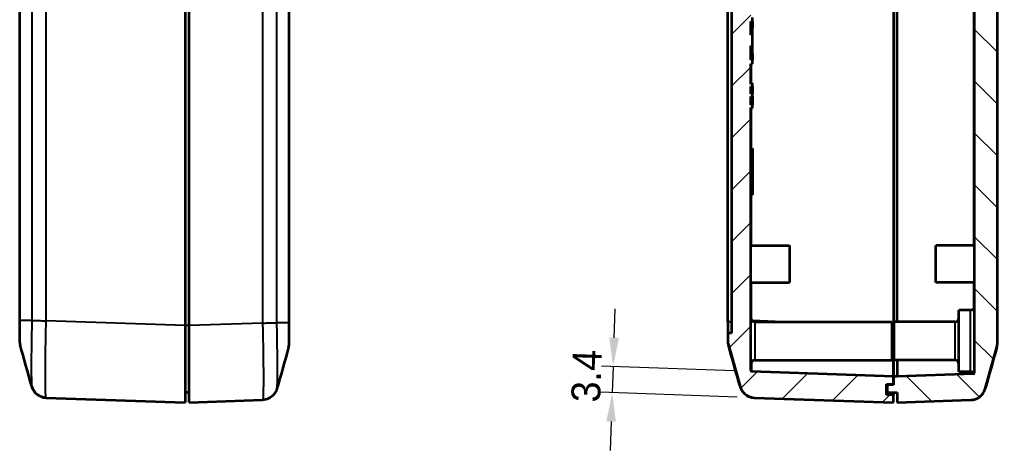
# Model space of a CAD drawing. Header units: millimetres. Extents: x 0 to 3058, y 0 to 562.
# Drawn here: x 878.7 to 1005.6, y 170.4 to 226.4 of the extents above; entities that cross this region are included whole.
import ezdxf

# ---------------------------------------------------------------- set-up
doc = ezdxf.new("R2010")
doc.units = ezdxf.units.MM
doc.header["$LTSCALE"] = 1.5
doc.layers.get('Defpoints').update_dxf_attribs({"lineweight": 25})
for name, color, linetype, lineweight in [('Dimension (ISO)', 7, 'Continuous', 18), ('Hatch (ISO)', 1, 'Continuous', 18), ('Visible (ISO)', 7, 'Continuous', 35), ('Visible Narrow (ISO)', 7, 'Continuous', 25)]:
    doc.layers.add(name, color=color, linetype=linetype, lineweight=lineweight)
doc.styles.add('Note Text (TK)', font='')
doc.styles.get('Note Text (TK)').set_extended_font_data('MS PGothic')
doc.dimstyles.new('Default - Method 1b (TK)', dxfattribs={"dimscale": 1.5, "dimtxt": 2.5, "dimasz": 2.5, "dimexe": 1, "dimexo": 1.5, "dimgap": 1, "dimtad": 1, "dimtoh": 1, "dimrnd": 1e-08, "dimdsep": 46, "dimtxsty": 'Note Text (TK)', "dimcen": 0.09, "dimdle": 5, "dimclrd": 100, "dimclre": 100, "dimclrt": 7, "dimadec": 1, "dimazin": 1, "dimtfac": 1, "dimtmove": 0, "dimatfit": 3, "dimfxl": 1, "dimtolj": 1, "dimlwd": -1, "dimlwe": -1, "dimarcsym": 0})

# ---------------------------------------------------------------- blocks, each defined once
blk = doc.blocks.new('*D38')
at = {"layer": 'Defpoints', "color": 0}
for p in [(973.73, 180.7), (955.62, 177.93), (974.09, 177.29)]:
    blk.add_point(p, dxfattribs=at)
at = {"layer": 'Dimension (ISO)', "color": 100}
for p, q in [((955.87, 185.08), (956, 188.83)), ((971.48, 180.78), (954.24, 181.39)), ((955.74, 181.33), (955.62, 177.93)), ((971.84, 177.37), (954.12, 177.99)), ((955.49, 174.19), (955.36, 170.44))]:
    blk.add_line(p, q, dxfattribs=at)
for points in [[(955.25, 185.1), (956.5, 185.06), (955.74, 181.33)], [(954.87, 174.21), (956.11, 174.17), (955.62, 177.93)]]:
    blk.add_solid(points, dxfattribs=at)
at = {"layer": 'Dimension (ISO)', "color": 7, "insert": (952.2, 176.7), "char_height": 3.75, "attachment_point": 4, "rotation": 88, "style": 'Note Text (TK)'}
blk.add_mtext('\\A1;3.4', dxfattribs=at)

msp = doc.modelspace()

# ---------------------------------------------------------------- hatches: boundary and pattern name
at = {"layer": 'Hatch (ISO)'}
h = msp.add_hatch(dxfattribs=at)
h.set_pattern_fill('ANSI31', color=256, scale=38.1, style=0)
h.set_pattern_definition([(45, (579.75, -12), (-3.367596, 3.367596), [])])
edge = h.paths.add_edge_path()
edge.add_line((971.1323, 302.6597), (971.1323, 185.6597))
edge.add_line((971.1323, 185.6597), (970.6323, 185.6597))
edge.add_line((970.6323, 185.6597), (970.6323, 184.6878))
edge.add_spline(control_points=[(970.6323, 184.6878), (970.6323, 184.5959), (970.6386, 184.5042), (970.6638, 184.3222), (970.6827, 184.2321), (970.7077, 184.1437)], knot_values=[-0.05512783, -0.05512783, -0.05512783, -0.05512783, -0.02756391, -0.02756391, 0, 0, 0, 0], degree=3, periodic=0)
edge.add_line((970.7077, 184.1437), (972.2342, 178.7445))
edge.add_spline(control_points=[(972.2342, 178.7445), (972.2779, 178.5899), (972.3401, 178.441), (972.4987, 178.1615), (972.5946, 178.0319), (972.8839, 177.7257), (973.098, 177.5732), (973.5727, 177.3588), (973.8287, 177.2989), (974.0889, 177.2898)], knot_values=[-0.25267851, -0.25267851, -0.25267851, -0.25267851, -0.20446815, -0.20446815, -0.15625779, -0.15625779, -0.07812889, -0.07812889, 0, 0, 0, 0], degree=3, periodic=0)
edge.add_line((974.0889, 177.2898), (992.1323, 176.6597))
edge.add_line((992.1323, 176.6597), (992.1323, 177.6597))
edge.add_line((992.1323, 177.6597), (991.2323, 177.6597))
edge.add_line((991.2323, 177.6597), (991.2323, 179.0597))
edge.add_line((991.2323, 179.0597), (992.1323, 179.0597))
edge.add_line((992.1323, 179.0597), (992.1323, 180.0618))
edge.add_line((992.1323, 180.0618), (973.7288, 180.7045))
edge.add_ellipse((973.7323, 180.8044), major_axis=(-0.0035, -0.0999), ratio=1, start_angle=272, end_angle=360, ccw=False)
edge.add_line((973.6323, 180.8044), (973.6323, 214.9849))
edge.add_line((973.6323, 214.9849), (973.8323, 214.9849))
edge.add_line((973.8323, 214.9849), (973.8323, 215.3238))
edge.add_line((973.8323, 215.3238), (973.6323, 215.3238))
edge.add_line((973.6323, 215.3238), (973.6323, 216.4118))
edge.add_line((973.6323, 216.4118), (973.8323, 216.4118))
edge.add_line((973.8323, 216.4118), (973.8323, 216.7507))
edge.add_line((973.8323, 216.7507), (973.6323, 216.7507))
edge.add_line((973.6323, 216.7507), (973.6323, 217.696))
edge.add_line((973.6323, 217.696), (973.8323, 217.696))
edge.add_line((973.8323, 217.696), (973.8323, 218.0349))
edge.add_line((973.8323, 218.0349), (973.6323, 218.0349))
edge.add_line((973.6323, 218.0349), (973.6323, 220.6597))
edge.add_line((973.6323, 220.6597), (973.8323, 220.6597))
edge.add_line((973.8323, 220.6597), (973.8323, 221.1597))
edge.add_line((973.8323, 221.1597), (973.6323, 221.1597))
edge.add_line((973.6323, 221.1597), (973.6323, 223.0132))
edge.add_line((973.6323, 223.0132), (973.8323, 223.0132))
edge.add_line((973.8323, 223.0132), (973.8323, 224.4244))
edge.add_line((973.8323, 224.4244), (973.6323, 224.4244))
edge.add_line((973.6323, 224.4244), (973.6323, 226.1597))
edge.add_line((973.6323, 226.1597), (973.8323, 226.1597))
edge.add_line((973.8323, 226.1597), (973.8323, 226.6597))
edge.add_line((973.8323, 226.6597), (973.6323, 226.6597))
edge.add_line((973.6323, 226.6597), (973.6323, 306.1142))
edge.add_ellipse((973.7323, 306.1142), major_axis=(-0.1, 0), ratio=1, start_angle=272, end_angle=360, ccw=False)
edge.add_line((973.7288, 306.2142), (974.6323, 306.2457))
edge.add_line((974.6323, 306.2457), (974.6323, 308.0597))
edge.add_line((974.6323, 308.0597), (973.5823, 308.0597))
edge.add_line((973.5823, 308.0597), (973.5823, 309.6597))
edge.add_line((973.5823, 309.6597), (974.6323, 309.6597))
edge.add_line((974.6323, 309.6597), (974.6323, 311.0486))
edge.add_line((974.6323, 311.0486), (974.0889, 311.0297))
edge.add_spline(control_points=[(974.0889, 311.0297), (973.9283, 311.024), (973.769, 310.9991), (973.4597, 310.9116), (973.3109, 310.8494), (972.9447, 310.6415), (972.7455, 310.4699), (972.4241, 310.06), (972.305, 309.8256), (972.2342, 309.575)], knot_values=[-0.25267851, -0.25267851, -0.25267851, -0.25267851, -0.20446815, -0.20446815, -0.15625779, -0.15625779, -0.07812889, -0.07812889, 0, 0, 0, 0], degree=3, periodic=0)
edge.add_line((972.2342, 309.575), (970.7077, 304.1758))
edge.add_spline(control_points=[(970.7077, 304.1758), (970.6827, 304.0874), (970.6638, 303.9973), (970.6386, 303.8153), (970.6323, 303.7235), (970.6323, 303.6317)], knot_values=[-0.05512783, -0.05512783, -0.05512783, -0.05512783, -0.02756391, -0.02756391, 0, 0, 0, 0], degree=3, periodic=0)
edge.add_line((970.6323, 303.6317), (970.6323, 302.6597))
edge.add_line((970.6323, 302.6597), (971.1323, 302.6597))
h = msp.add_hatch(dxfattribs=at)
h.set_pattern_fill('ANSI31', color=256, scale=38.1, angle=90.00021, style=0)
h.set_pattern_definition([(135.0002, (579.75, -12), (-3.367584, -3.36761), [])])
edge = h.paths.add_edge_path()
edge.add_spline(control_points=[(1002.1756, 176.993), (1002.3362, 176.9986), (1002.4955, 177.0236), (1002.8048, 177.111), (1002.9536, 177.1733), (1003.3198, 177.3812), (1003.519, 177.5528), (1003.8404, 177.9627), (1003.9595, 178.1971), (1004.0303, 178.4477)], knot_values=[-0.25267851, -0.25267851, -0.25267851, -0.25267851, -0.20446815, -0.20446815, -0.15625779, -0.15625779, -0.07812889, -0.07812889, 0, 0, 0, 0], degree=3, periodic=0)
edge.add_line((1004.0303, 178.4477), (1005.5568, 183.8469))
edge.add_spline(control_points=[(1005.5568, 183.8469), (1005.5818, 183.9353), (1005.6007, 184.0253), (1005.6259, 184.2073), (1005.6323, 184.2991), (1005.6323, 184.391)], knot_values=[-0.05512783, -0.05512783, -0.05512783, -0.05512783, -0.02756391, -0.02756391, 0, 0, 0, 0], degree=3, periodic=0)
edge.add_line((1005.6323, 184.391), (1005.6323, 271.6597))
edge.add_line((1005.6323, 271.6597), (1005.3323, 271.6597))
edge.add_line((1005.3323, 271.6597), (1005.3323, 291.6597))
edge.add_line((1005.3323, 291.6597), (1005.6323, 291.6597))
edge.add_line((1005.6323, 291.6597), (1005.6323, 303.9285))
edge.add_spline(control_points=[(1005.6323, 303.9285), (1005.6323, 304.0204), (1005.6259, 304.1121), (1005.6007, 304.2942), (1005.5818, 304.3842), (1005.5568, 304.4726)], knot_values=[-0.05512783, -0.05512783, -0.05512783, -0.05512783, -0.02756391, -0.02756391, 0, 0, 0, 0], degree=3, periodic=0)
edge.add_line((1005.5568, 304.4726), (1004.0303, 309.8718))
edge.add_spline(control_points=[(1004.0303, 309.8718), (1003.9866, 310.0265), (1003.9244, 310.1753), (1003.7658, 310.4548), (1003.6699, 310.5845), (1003.3807, 310.8906), (1003.1665, 311.0431), (1002.6919, 311.2576), (1002.4359, 311.3174), (1002.1756, 311.3265)], knot_values=[-0.25267851, -0.25267851, -0.25267851, -0.25267851, -0.20446815, -0.20446815, -0.15625779, -0.15625779, -0.07812889, -0.07812889, 0, 0, 0, 0], degree=3, periodic=0)
edge.add_line((1002.1756, 311.3265), (1002.1323, 311.328))
edge.add_line((1002.1323, 311.328), (1002.1323, 309.6597))
edge.add_line((1002.1323, 309.6597), (1003.2323, 309.6597))
edge.add_line((1003.2323, 309.6597), (1003.2323, 308.0597))
edge.add_line((1003.2323, 308.0597), (1002.1323, 308.0597))
edge.add_line((1002.1323, 308.0597), (1002.1323, 306.5251))
edge.add_line((1002.1323, 306.5251), (1002.5357, 306.511))
edge.add_ellipse((1002.5323, 306.411), major_axis=(0.0035, 0.0999), ratio=1, start_angle=272, end_angle=360, ccw=False)
edge.add_line((1002.6323, 306.411), (1002.6323, 180.5076))
edge.add_ellipse((1002.5323, 180.5076), major_axis=(0.1, 0), ratio=1, start_angle=272, end_angle=360, ccw=False)
edge.add_line((1002.5357, 180.4077), (992.6323, 180.0618))
edge.add_line((992.6323, 180.0618), (992.1323, 180.0618))
edge.add_line((992.1323, 180.0618), (992.1323, 179.0597))
edge.add_line((992.1323, 179.0597), (992.1323, 178.9597))
edge.add_line((992.1323, 178.9597), (991.3323, 178.9597))
edge.add_line((991.3323, 178.9597), (991.3323, 177.9597))
edge.add_line((991.3323, 177.9597), (992.6323, 177.9597))
edge.add_line((992.6323, 177.9597), (992.6323, 176.6597))
edge.add_line((992.6323, 176.6597), (1002.1756, 176.993))

# ---------------------------------------------------------------- linework, layer by layer
at = {"layer": 'Visible (ISO)'}
for p, q in [((1002.6323, 306.411), (1002.6323, 180.5076)), ((971.1323, 302.6597), (971.1323, 185.6597)), ((878.7011, 300.9877), (878.7011, 187.3317)), ((900.2011, 301.6658), (900.2011, 186.6536)), ((900.7011, 186.6536), (900.7011, 301.6658)), ((970.6323, 187.1597), (970.6323, 301.1597)), ((992.1323, 299.3597), (992.1323, 186.6578)), ((992.1323, 299.3597), (992.1323, 186.6578)), ((913.7011, 187.0349), (913.7011, 297.9731)), ((992.6323, 187.1597), (992.6323, 298.1597)), ((1005.6323, 184.391), (1005.6323, 271.6597)), ((973.6323, 224.4244), (973.6323, 226.1597)), ((973.6323, 226.1597), (973.8323, 226.1597)), ((973.8323, 226.1597), (973.8323, 226.6597)), ((973.8323, 226.1597), (973.8323, 225.3483)), ((973.6323, 225.3483), (973.8323, 225.3483)), ((973.8323, 224.4244), (973.8323, 225.3483)), ((973.8323, 224.4244), (973.6323, 224.4244)), ((973.8323, 223.0132), (973.8323, 224.4244)), ((973.6323, 221.1597), (973.6323, 223.0132)), ((973.6323, 223.0132), (973.8323, 223.0132)), ((973.8323, 222.0097), (973.8323, 223.0132)), ((973.6323, 222.0097), (973.8323, 222.0097)), ((973.6323, 221.9711), (973.8323, 221.9711)), ((973.8323, 221.1597), (973.6323, 221.1597)), ((973.8323, 221.9711), (973.8323, 222.0097)), ((973.8323, 221.9711), (973.8323, 221.1597)), ((973.8323, 220.6597), (973.8323, 221.1597)), ((973.6323, 218.0349), (973.6323, 220.6597)), ((973.6323, 220.6597), (973.8323, 220.6597)), ((973.6323, 218.1597), (973.8323, 218.1597)), ((973.6323, 218.0706), (973.8323, 218.0706)), ((973.8323, 218.0349), (973.6323, 218.0349)), ((973.6323, 216.7507), (973.6323, 217.696)), ((973.6323, 217.696), (973.8323, 217.696)), ((973.8323, 218.0706), (973.8323, 218.1597)), ((973.8323, 218.0349), (973.8323, 218.0706)), ((973.8323, 217.696), (973.8323, 218.0349)), ((973.8323, 217.696), (973.8323, 217.589)), ((973.8323, 217.589), (973.8323, 217.2501)), ((973.8323, 217.2501), (973.8323, 216.8755)), ((973.8323, 216.7507), (973.6323, 216.7507)), ((973.6323, 215.3238), (973.6323, 216.4118)), ((973.6323, 216.4118), (973.8323, 216.4118)), ((973.8323, 216.8755), (973.8323, 216.7507)), ((973.8323, 216.4118), (973.8323, 216.7507)), ((973.8323, 216.4118), (973.8323, 216.2513)), ((973.8323, 216.2513), (973.8323, 215.8589)), ((973.8323, 215.8589), (973.8323, 215.4665)), ((973.8323, 215.3238), (973.6323, 215.3238)), ((973.6323, 180.8044), (973.6323, 214.9849)), ((973.6323, 214.9849), (973.8323, 214.9849)), ((973.6323, 214.9492), (973.8323, 214.9492)), ((973.6323, 214.8779), (973.8323, 214.8779)), ((973.8323, 215.4665), (973.8323, 215.3238)), ((973.8323, 214.9849), (973.8323, 215.3238)), ((973.8323, 214.9492), (973.8323, 214.9849)), ((973.8323, 214.8779), (973.8323, 214.9492)), ((973.6323, 209.6597), (973.8323, 209.6597)), ((973.8323, 209.6597), (973.8323, 203.6597)), ((973.6323, 203.6597), (973.8323, 203.6597)), ((973.6323, 197.0597), (978.6323, 197.0597)), ((978.6323, 197.0597), (978.6323, 192.2597)), ((997.6323, 192.2597), (997.6323, 197.0597)), ((1002.6323, 197.0597), (997.6323, 197.0597)), ((973.6323, 192.2597), (978.6323, 192.2597)), ((1002.6323, 192.2597), (997.6323, 192.2597)), ((1000.6323, 180.6597), (1000.6323, 188.6597)), ((1002.1323, 188.6597), (1000.6323, 188.6597)), ((878.7011, 187.3317), (878.7011, 184.6877)), ((900.2011, 186.6536), (900.2011, 176.6597)), ((900.7011, 176.6597), (900.7011, 186.6536)), ((913.7011, 184.3908), (913.7011, 187.0349)), ((970.6323, 187.1597), (970.6323, 185.6597)), ((974.1323, 187.1597), (991.9323, 187.1597)), ((991.9323, 187.1597), (991.9323, 182.1597)), ((992.1323, 185.9597), (992.1323, 186.6578)), ((992.1323, 186.6578), (992.1323, 185.9597)), ((992.2323, 182.1597), (992.2323, 187.1597)), ((1000.1323, 187.1597), (992.2323, 187.1597)), ((971.1323, 185.6597), (970.6323, 185.6597)), ((970.6323, 185.6597), (970.6323, 184.6878)), ((992.2323, 185.9597), (991.9323, 185.9597)), ((878.7011, 184.6877), (878.7011, 184.6878)), ((970.7077, 184.1437), (972.2342, 178.7445)), ((992.2323, 183.3597), (991.9323, 183.3597)), ((992.1323, 180.0618), (992.1323, 183.3597)), ((992.1323, 183.3597), (992.1323, 180.0618)), ((1004.0303, 178.4477), (1005.5568, 183.8469)), ((974.1323, 182.1597), (991.9323, 182.1597)), ((1000.1323, 182.1597), (992.2323, 182.1597)), ((992.6323, 182.1597), (992.6323, 180.0618)), ((992.1323, 180.0618), (973.7288, 180.7045)), ((1002.5357, 180.4077), (992.6323, 180.0618)), ((1002.1323, 180.6597), (1000.6323, 180.6597)), ((991.2323, 177.6597), (991.2323, 179.0597)), ((991.2323, 179.0597), (992.1323, 179.0597)), ((991.3323, 179.0597), (991.3323, 178.9597)), ((992.1323, 179.0597), (992.1323, 180.0618)), ((992.6323, 180.0618), (992.1323, 180.0618)), ((992.1323, 180.0618), (992.1323, 178.9597)), ((900.7011, 177.9597), (900.2011, 177.9597)), ((992.1323, 178.9597), (991.3323, 178.9597)), ((991.3323, 178.9597), (991.3323, 177.9597)), ((991.3323, 177.9597), (992.6323, 177.9597)), ((992.1323, 177.9597), (992.1323, 177.6597)), ((992.6323, 177.9597), (992.6323, 176.6597)), ((882.1571, 177.2899), (900.2011, 176.6597)), ((900.7011, 176.6597), (910.2445, 176.993)), ((974.0889, 177.2898), (992.1323, 176.6597)), ((992.1323, 177.6597), (991.2323, 177.6597)), ((992.1323, 176.6597), (992.1323, 177.6597)), ((992.6323, 176.6597), (1002.1756, 176.993))]:
    msp.add_line(p, q, dxfattribs=at)
for centre, radius, start, end in [((1002.1323, 189.1597), 0.5, 270, 0), ((882.2011, 187.6597), 0.5, 227.739636, 227.741855), ((974.1323, 187.6597), 0.5, 180, 270), ((1000.1323, 187.6597), 0.5, 270, 0), ((880.7011, 184.6877), 2, 180, 195.76907), ((911.7011, 184.3908), 2, 344.23093, 0), ((972.6323, 184.6877), 2, 180, 195.76907), ((1003.6323, 184.3908), 2, 344.23093, 0), ((974.1323, 181.6597), 0.5, 90, 180), ((1000.1323, 181.6597), 0.5, 0, 90), ((973.7323, 180.8044), 0.1, 180, 268), ((1002.1323, 180.1597), 0.5, 30.382478, 90), ((1002.5323, 180.5076), 0.1, 272, 0)]:
    msp.add_arc(centre, radius, start, end, dxfattribs=at)
for points in [[(880.2886, 178.7699), (879.785, 180.5619), (879.2818, 182.3545), (878.7764, 184.1441)], [(972.2197, 178.7699), (971.7161, 180.5619), (971.2129, 182.3545), (970.7075, 184.1441)], [(913.6259, 183.8473), (913.1205, 182.0576), (912.6173, 180.2651), (912.1137, 178.473)], [(1005.557, 183.8473), (1005.0516, 182.0576), (1004.5484, 180.2651), (1004.0448, 178.473)], [(882.1571, 177.2899), (881.99, 177.2957), (881.8237, 177.3228), (881.6632, 177.3699)]]:
    msp.add_open_spline(points, degree=3, dxfattribs=at)
for points, knots in [([(970.6323, 184.6878), (970.6323, 184.5959), (970.6386, 184.5042), (970.6638, 184.3222), (970.6827, 184.2321), (970.7077, 184.1437)], [-0.0551278262, -0.0551278262, -0.0551278262, -0.0551278262, -0.0275639131, -0.0275639131, 0, 0, 0, 0]), ([(1005.5568, 183.8469), (1005.5818, 183.9353), (1005.6007, 184.0253), (1005.6259, 184.2073), (1005.6323, 184.2991), (1005.6323, 184.391)], [-0.0551278262, -0.0551278262, -0.0551278262, -0.0551278262, -0.0275639131, -0.0275639131, 0, 0, 0, 0]), ([(882.1571, 177.2899), (881.9426, 177.2973), (881.7318, 177.3412), (881.348, 177.479), (881.1818, 177.5751), (880.8787, 177.7947), (880.7638, 177.9163), (880.5599, 178.164), (880.4953, 178.2771), (880.3994, 178.4604), (880.3701, 178.5316), (880.3246, 178.6513), (880.3091, 178.6997), (880.2938, 178.7514), (880.2911, 178.7608), (880.2886, 178.7699)], [0.000707979, 0.000707979, 0.000707979, 0.000707979, 0.0065518115, 0.0065518115, 0.0130355539, 0.0130355539, 0.0215549753, 0.0215549753, 0.033353868, 0.033353868, 0.0451527607, 0.0451527607, 0.0569516534, 0.0569516534, 0.0597024425, 0.0597024425, 0.0597024425, 0.0597024425]), ([(880.2886, 178.7699), (880.2995, 178.7309), (880.3131, 178.6863), (880.3521, 178.5769), (880.3771, 178.5123), (880.4564, 178.3473), (880.5093, 178.2464), (880.6986, 177.986), (880.8349, 177.8195), (881.2581, 177.5256), (881.4956, 177.404), (881.9015, 177.3114), (882.0288, 177.2943), (882.1571, 177.2899)], [1.1902857013, 1.1902857013, 1.1902857013, 1.1902857013, 1.2020830599, 1.2020830599, 1.2138804185, 1.2138804185, 1.225677777, 1.225677777, 1.2374751356, 1.2374751356, 1.2457794498, 1.2457794498, 1.2492724942, 1.2492724942, 1.2492724942, 1.2492724942]), ([(912.1137, 178.473), (912.1027, 178.4341), (912.0892, 178.3894), (912.0502, 178.28), (912.0252, 178.2154), (911.9458, 178.0504), (911.8929, 177.9496), (911.7036, 177.6892), (911.5673, 177.5227), (911.1441, 177.2287), (910.9066, 177.1072), (910.5008, 177.0146), (910.3734, 176.9975), (910.2451, 176.993)], [1.1902868996, 1.1902868996, 1.1902868996, 1.1902868996, 1.2020843666, 1.2020843666, 1.2138818336, 1.2138818336, 1.2256793007, 1.2256793007, 1.2374767677, 1.2374767677, 1.2457809206, 1.2457809206, 1.2492742348, 1.2492742348, 1.2492742348, 1.2492742348]), ([(972.2197, 178.7699), (972.2307, 178.7309), (972.2442, 178.6863), (972.2832, 178.5769), (972.3082, 178.5123), (972.3876, 178.3473), (972.4405, 178.2464), (972.6298, 177.986), (972.7661, 177.8195), (973.1892, 177.5256), (973.4267, 177.404), (973.8326, 177.3114), (973.96, 177.2943), (974.0882, 177.2899)], [1.1902857013, 1.1902857013, 1.1902857013, 1.1902857013, 1.2020830599, 1.2020830599, 1.2138804185, 1.2138804185, 1.225677777, 1.225677777, 1.2374751356, 1.2374751356, 1.2457794498, 1.2457794498, 1.2492724942, 1.2492724942, 1.2492724942, 1.2492724942]), ([(972.2342, 178.7445), (972.2779, 178.5899), (972.3401, 178.441), (972.4987, 178.1615), (972.5946, 178.0319), (972.8839, 177.7257), (973.098, 177.5732), (973.5727, 177.3588), (973.8287, 177.2989), (974.0889, 177.2898)], [-0.252678506, -0.252678506, -0.252678506, -0.252678506, -0.204468148, -0.204468148, -0.156257789, -0.156257789, -0.078128895, -0.078128895, 0, 0, 0, 0]), ([(1002.1756, 176.993), (1002.3362, 176.9986), (1002.4955, 177.0236), (1002.8048, 177.111), (1002.9536, 177.1733), (1003.3198, 177.3812), (1003.519, 177.5528), (1003.8404, 177.9627), (1003.9595, 178.1971), (1004.0303, 178.4477)], [-0.252678506, -0.252678506, -0.252678506, -0.252678506, -0.204468148, -0.204468148, -0.156257789, -0.156257789, -0.078128895, -0.078128895, 0, 0, 0, 0]), ([(1002.1763, 176.993), (1002.3908, 177.0005), (1002.6017, 177.0444), (1002.9854, 177.1822), (1003.1516, 177.2783), (1003.4547, 177.4979), (1003.5696, 177.6195), (1003.7735, 177.8672), (1003.8381, 177.9803), (1003.934, 178.1636), (1003.9633, 178.2348), (1004.0088, 178.3545), (1004.0243, 178.4029), (1004.0395, 178.4546), (1004.0422, 178.464), (1004.0448, 178.473)], [0.0007084968, 0.0007084968, 0.0007084968, 0.0007084968, 0.0065523334, 0.0065523334, 0.0130361841, 0.0130361841, 0.0215558627, 0.0215558627, 0.03335465, 0.03335465, 0.0451534373, 0.0451534373, 0.0569522245, 0.0569522245, 0.0597024332, 0.0597024332, 0.0597024332, 0.0597024332])]:
    msp.add_open_spline(points, degree=3, knots=knots, dxfattribs=at)
at = {"layer": 'Visible Narrow (ISO)'}
for p, q in [((878.7766, 187.3346), (878.7766, 300.9848)), ((880.303, 300.9848), (880.303, 187.3346)), ((882.1578, 187.2837), (882.1578, 301.0357)), ((910.2445, 301.3325), (910.2445, 186.9869)), ((912.0992, 187.0378), (912.0992, 301.2817)), ((913.6257, 298.085), (913.6257, 187.0378)), ((1002.5357, 229.2597), (1002.5357, 197.0597)), ((973.7288, 218.1597), (973.7288, 220.6597)), ((973.6323, 217.589), (973.8323, 217.589)), ((973.6323, 217.2501), (973.8323, 217.2501)), ((973.6323, 216.8755), (973.8323, 216.8755)), ((973.6323, 216.2513), (973.8323, 216.2513)), ((973.6323, 215.8589), (973.8323, 215.8589)), ((973.6323, 215.4665), (973.8323, 215.4665)), ((973.7288, 209.6597), (973.7288, 214.8779)), ((973.7288, 197.0597), (973.7288, 203.6597)), ((973.7288, 187.3645), (973.7288, 192.2597)), ((1002.5357, 192.2597), (1002.5357, 188.8645)), ((1002.1323, 180.6597), (1002.1323, 188.6597)), ((878.7766, 187.3346), (878.7766, 187.3346)), ((880.303, 187.3346), (878.7766, 187.3346)), ((900.2011, 186.6536), (882.1578, 187.2837)), ((900.7011, 186.6536), (900.2011, 186.6536)), ((910.2451, 186.9869), (900.7011, 186.6536)), ((912.0992, 187.0378), (913.6257, 187.0378)), ((971.1323, 187.1597), (970.6323, 187.1597)), ((977.7583, 187.1597), (973.7866, 187.2984)), ((974.1323, 187.1597), (974.1323, 182.1597)), ((992.1323, 186.6578), (991.9323, 186.6648)), ((992.2323, 186.6578), (992.1323, 186.6578)), ((1000.1323, 182.1597), (1000.1323, 187.1597))]:
    msp.add_line(p, q, dxfattribs=at)
for centre, major_axis, start_param, end_param in [((973.7323, 187.3084), (0.0035, 6.6039), 2.51652157, 3.14157506), ((1002.5323, 187.0116), (0.0035, -6.6039), 0.00001815, 0.11918147)]:
    msp.add_ellipse(centre, major_axis=major_axis, ratio=0.00052783, start_param=start_param, end_param=end_param, dxfattribs=at)
for points, knots in [([(878.7766, 187.3346), (878.7516, 187.3342), (878.7327, 187.3337), (878.7076, 187.3328), (878.7012, 187.3323), (878.7011, 187.3317), (878.7011, 187.3317), (878.7011, 187.3317)], [-0.0548724523, -0.0548724523, -0.0548724523, -0.0548724523, -0.0273082995, -0.0273082995, 0, 0, 0.0002558258, 0.0002558258, 0.0002558258, 0.0002558258]), ([(878.7764, 184.1441), (878.7749, 184.1496), (878.7735, 184.1934), (878.7715, 184.3492), (878.7708, 184.4553), (878.77, 184.6757), (878.7697, 184.7719), (878.7696, 184.9438), (878.7695, 185.0136), (878.7695, 185.2326), (878.7697, 185.3942), (878.7705, 185.8444), (878.7713, 186.1475), (878.7736, 186.7497), (878.775, 187.0432), (878.7766, 187.3346)], [-0.410855067, -0.410855067, -0.410855067, -0.410855067, -0.340125406, -0.340125406, -0.273961194, -0.273961194, -0.232608561, -0.232608561, -0.206763165, -0.206763165, -0.155072374, -0.155072374, -0.072367108, -0.072367108, 0, 0, 0, 0]), ([(880.303, 187.3346), (880.2845, 186.5414), (880.2684, 185.7385), (880.2441, 184.278), (880.2353, 183.6176), (880.2255, 182.6073), (880.2229, 182.2359), (880.2206, 181.671), (880.2201, 181.4631), (880.2201, 180.8709), (880.2219, 180.5112), (880.2313, 179.6963), (880.2416, 179.3172), (880.2654, 178.915), (880.2763, 178.8141), (880.2886, 178.7701)], [-1.24925836, -1.24925836, -1.24925836, -1.24925836, -1.027515, -1.027515, -0.82763367, -0.82763367, -0.70270783, -0.70270783, -0.62462918, -0.62462918, -0.46847189, -0.46847189, -0.21862021, -0.21862021, -0.05970244, -0.05970244, -0.05970244, -0.05970244]), ([(880.303, 187.3346), (880.3602, 187.3304), (880.4494, 187.3262), (880.5664, 187.3219), (880.6834, 187.3177), (880.8281, 187.3134), (880.9933, 187.3092), (881.1586, 187.3049), (881.3445, 187.3007), (881.5418, 187.2965), (881.7391, 187.2922), (881.9479, 187.288), (882.1578, 187.2837)], [0, 0, 0, 0, 0.25000324, 0.25000324, 0.25000324, 0.50000648, 0.50000648, 0.50000648, 0.75000972, 0.75000972, 0.75000972, 1.00001296, 1.00001296, 1.00001296, 1.00001296]), ([(882.1571, 177.2899), (882.1343, 177.2907), (882.1144, 177.4173), (882.0802, 177.951), (882.0672, 178.3917), (882.0553, 179.3406), (882.0531, 179.7598), (882.0531, 180.4499), (882.0536, 180.6923), (882.0566, 181.3507), (882.0599, 181.7838), (882.0722, 182.9615), (882.0833, 183.7314), (882.1138, 185.4307), (882.134, 186.363), (882.1571, 187.2838)], [0.0007085, 0.0007085, 0.0007085, 0.0007085, 0.21862021, 0.21862021, 0.46847189, 0.46847189, 0.62462918, 0.62462918, 0.70270783, 0.70270783, 0.82763367, 0.82763367, 1.027515, 1.027515, 1.24854987, 1.24854987, 1.24854987, 1.24854987]), ([(910.2451, 186.9869), (910.4548, 186.9912), (910.6633, 186.9954), (910.8604, 186.9996), (911.0578, 187.0039), (911.2436, 187.0081), (911.4089, 187.0124), (911.5742, 187.0166), (911.7189, 187.0208), (911.8358, 187.0251), (911.9528, 187.0293), (912.0421, 187.0336), (912.0992, 187.0378)], [0.000264238, 0.000264238, 0.000264238, 0.000264238, 0.25000324, 0.25000324, 0.25000324, 0.50000648, 0.50000648, 0.50000648, 0.75000972, 0.75000972, 0.75000972, 1.000012959, 1.000012959, 1.000012959, 1.000012959]), ([(910.2451, 186.9869), (910.268, 186.0787), (910.2878, 185.1657), (910.322, 183.2718), (910.335, 182.3154), (910.3469, 180.8954), (910.3492, 180.384), (910.3492, 179.6905), (910.3486, 179.4721), (910.3457, 178.933), (910.3424, 178.6311), (910.3301, 177.94), (910.3189, 177.6095), (910.2885, 177.1245), (910.2683, 176.9938), (910.2451, 176.993)], [0.00070849, 0.00070849, 0.00070849, 0.00070849, 0.21874688, 0.21874688, 0.46874332, 0.46874332, 0.62499109, 0.62499109, 0.70311498, 0.70311498, 0.8281132, 0.8281132, 1.02811035, 1.02811035, 1.24927372, 1.24927372, 1.24927372, 1.24927372]), ([(912.1137, 178.4733), (912.1262, 178.5182), (912.1373, 178.6222), (912.1581, 178.9819), (912.167, 179.2662), (912.1767, 179.86), (912.1793, 180.1192), (912.1817, 180.5819), (912.1821, 180.7694), (912.1821, 181.3644), (912.1803, 181.8031), (912.1709, 183.0212), (912.1606, 183.8415), (912.1333, 185.469), (912.1175, 186.2553), (912.0993, 187.0378)], [-1.1902869, -1.1902869, -1.1902869, -1.1902869, -1.02811035, -1.02811035, -0.8281132, -0.8281132, -0.70311498, -0.70311498, -0.62499109, -0.62499109, -0.46874332, -0.46874332, -0.21874688, -0.21874688, 0, 0, 0, 0]), ([(913.6257, 187.0378), (913.6507, 187.0374), (913.6696, 187.0369), (913.6885, 187.0362), (913.6932, 187.0359), (913.698, 187.0355), (913.6991, 187.0354), (913.7003, 187.0352), (913.7006, 187.0352), (913.701, 187.035), (913.7011, 187.035), (913.7011, 187.0349), (913.7011, 187.0349), (913.7011, 187.0349)], [0, 0, 0, 0, 0.0275641609, 0.0275641609, 0.0413424447, 0.0413424447, 0.048231986, 0.048231986, 0.0516779778, 0.0516779778, 0.0548634479, 0.0548634479, 0.0551192738, 0.0551192738, 0.0551192738, 0.0551192738]), ([(913.6257, 187.0378), (913.6273, 186.7421), (913.6287, 186.4463), (913.6307, 185.9043), (913.6315, 185.6594), (913.6323, 185.2868), (913.6325, 185.1494), (913.6327, 184.9401), (913.6327, 184.8629), (913.6327, 184.6429), (913.6326, 184.5109), (913.6318, 184.2083), (913.6309, 184.0662), (913.6287, 183.8955), (913.6274, 183.8527), (913.6259, 183.8473)], [-0.413731778, -0.413731778, -0.413731778, -0.413731778, -0.340294387, -0.340294387, -0.274097303, -0.274097303, -0.232724125, -0.232724125, -0.206865889, -0.206865889, -0.155149417, -0.155149417, -0.072403061, -0.072403061, -0.00267015, -0.00267015, -0.00267015, -0.00267015])]:
    msp.add_open_spline(points, degree=3, knots=knots, dxfattribs=at)
msp.add_open_spline([(1005.5568, 183.8469), (1005.5569, 183.847), (1005.5569, 183.8471), (1005.557, 183.8473)], degree=3, dxfattribs=at)

# ---------------------------------------------------------------- dimensions: what is measured, and where the dimension line sits
at = {"layer": 'Dimension (ISO)', "color": 100}
dim = msp.add_linear_dim(base=(955.6211, 177.9347), p1=(973.7288, 180.7045), p2=(974.0889, 177.2898), angle=88, dimstyle='Default - Method 1b (TK)', override={"dimgap": 1, "dimtoh": 0, "dimdec": 2, "dimtol": 0, "dimlim": 0, "dimtp": 0, "dimtm": 0, "dimtdec": 2, "dimtofl": 1, "dimatfit": 1}, dxfattribs=at)
dim.commit()
dim.dimension.update_dxf_attribs({"geometry": '*D38', "text_midpoint": (955.6804, 179.6337), "dimtype": 160})

doc.saveas('drawing.dxf')
